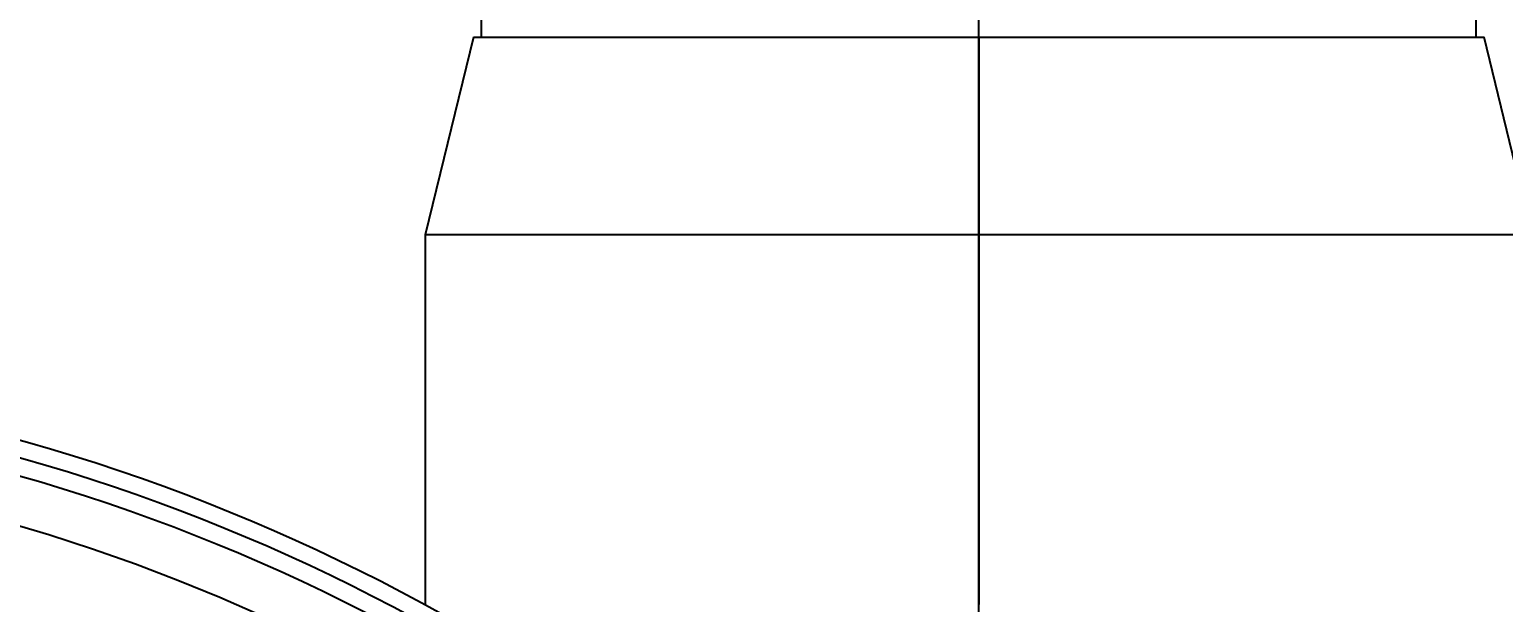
# Model space of a CAD drawing. Header units: metres. Extents: x 0 to 63075, y 0 to 44550.
# Drawn here: x 36059.4 to 36154.2, y 35274.2 to 35311.1 of the extents above; entities that cross this region are included whole.
import ezdxf

# ---------------------------------------------------------------- set-up
doc = ezdxf.new("R2010")
doc.units = ezdxf.units.M
doc.header["$LTSCALE"] = 75
doc.linetypes.add('DASHDOT', pattern=[25.4, 12.7, -6.35, 0, -6.35])
doc.linetypes.add('HIDDEN2', pattern=[4.7625, 3.175, -1.5875])
for name, color, linetype in [('18_COTAS', 7, 'Continuous'), ('SDM', 7, 'Continuous'), ('SFU', 3, 'DASHDOT'), ('SL4', 4, 'Continuous'), ('ST1', 7, 'HIDDEN2')]:
    doc.layers.add(name, color=color, linetype=linetype)
doc.styles.add('ROMANS', font='ROMANS.SHX')
doc.dimstyles.new('75___1-75', dxfattribs={"dimscale": 75, "dimtxt": 2.5, "dimasz": 2, "dimexe": 1.5, "dimexo": 1, "dimgap": 0.5, "dimtad": 1, "dimdec": 0, "dimzin": 12, "dimtxsty": 'ROMANS', "dimcen": 0, "dimclrd": 256, "dimclre": 256, "dimclrt": 3, "dimazin": 3, "dimtfac": 1, "dimtdec": 0, "dimtmove": 0, "dimatfit": 0, "dimfxl": 1, "dimlwd": -1, "dimlwe": -1, "dimarcsym": 0})

# ---------------------------------------------------------------- blocks, each defined once
blk = doc.blocks.new('*D31')
at = {"layer": 'Defpoints', "color": 0, "transparency": 16777216}
for p in [(35812.302, 35690.511), (35812.302, 35271.031), (40486.777, 35271.031)]:
    blk.add_point(p, dxfattribs=at)
at = {"layer": 'SDM', "transparency": 16777216}
for p, q in [((35812.302, 35346.031), (35812.302, 35803.011)), ((40486.777, 35346.031), (40486.777, 35803.011)), ((40336.777, 35690.511), (35962.302, 35690.511))]:
    blk.add_line(p, q, dxfattribs=at)
for points in [[(35962.302, 35715.511), (35962.302, 35665.511), (35812.302, 35690.511)], [(40336.777, 35715.511), (40336.777, 35665.511), (40486.777, 35690.511)]]:
    blk.add_solid(points, dxfattribs=at)
at = {"layer": 'SDM', "color": 3, "transparency": 16777216, "insert": (38149.54, 35821.761), "char_height": 187.5, "attachment_point": 5, "style": 'ROMANS'}
blk.add_mtext('4674', dxfattribs=at)
blk = doc.blocks.new('*D29')
at = {"layer": '18_COTAS', "transparency": 16777216}
for p, q in [((35812.302, 35346.031), (35812.302, 36814.267)), ((37225.015, 36776.767), (37225.015, 36814.267)), ((35962.302, 36701.767), (37075.015, 36701.767))]:
    blk.add_line(p, q, dxfattribs=at)
for points in [[(35962.302, 36726.767), (35962.302, 36676.767), (35812.302, 36701.767)], [(37075.015, 36726.767), (37075.015, 36676.767), (37225.015, 36701.767)]]:
    blk.add_solid(points, dxfattribs=at)
at = {"layer": 'Defpoints', "color": 0, "transparency": 16777216}
for p in [(37225.015, 36701.767), (37225.015, 36701.767), (35812.302, 35271.031)]:
    blk.add_point(p, dxfattribs=at)
at = {"layer": '18_COTAS', "color": 3, "transparency": 16777216, "insert": (36518.659, 36833.017), "char_height": 187.5, "attachment_point": 5, "style": 'ROMANS'}
blk.add_mtext('1413', dxfattribs=at)
blk = doc.blocks.new('A$Ce03ead7b')
at = {"layer": 'SFU'}
for p, q in [((308.147, 1606.652), (308.147, 1928.152)), ((340.147, 1769.652), (340.147, 1797.652)), ((276.147, 1780.652), (276.147, 1769.652)), ((275.647, 1769.652), (272.548, 1756.952)), ((275.647, 1769.652), (308.147, 1769.652)), ((308.147, 1756.952), (308.147, 1769.652)), ((308.147, 1769.652), (340.647, 1769.652)), ((308.147, 1769.652), (308.147, 1756.952)), ((343.747, 1756.952), (340.647, 1769.652)), ((272.548, 1756.952), (272.548, 1733.152)), ((308.147, 1756.952), (272.548, 1756.952)), ((308.147, 1756.952), (308.147, 1733.152)), ((343.747, 1756.952), (308.147, 1756.952)), ((308.147, 1733.152), (308.147, 1756.952))]:
    blk.add_line(p, q, dxfattribs=at)
at = {"layer": 'SL4'}
for radius in [125, 123.91, 122.777, 119.686]:
    blk.add_circle((212.762, 1623.35), radius, dxfattribs=at)
at = {"layer": 'ST1'}
blk.add_circle((212.762, 1623.35), 114.333, dxfattribs=at)

msp = doc.modelspace()

# ---------------------------------------------------------------- block references
at = {"layer": 'SDM'}
msp.add_blockref('A$Ce03ead7b', (35812.302, 33540.915), dxfattribs=at)

# ---------------------------------------------------------------- dimensions: what is measured, and where the dimension line sits
at = {"layer": '18_COTAS'}
dim = msp.add_linear_dim(base=(37225.015, 36701.767), p1=(35812.302, 35271.031), p2=(37225.015, 36701.767), dimstyle='75___1-75', dxfattribs=at)
dim.commit()
dim.dimension.update_dxf_attribs({"geometry": '*D29', "text_midpoint": (36518.659, 36833.017)})
at = {"layer": 'SDM'}
dim = msp.add_linear_dim(base=(35812.302, 35690.511), p1=(40486.777, 35271.031), p2=(35812.302, 35271.031), dimstyle='75___1-75', override={"dimtmove": 1}, dxfattribs=at)
dim.commit()
dim.dimension.update_dxf_attribs({"geometry": '*D31', "text_midpoint": (38149.54, 35821.761)})

doc.saveas('drawing.dxf')
